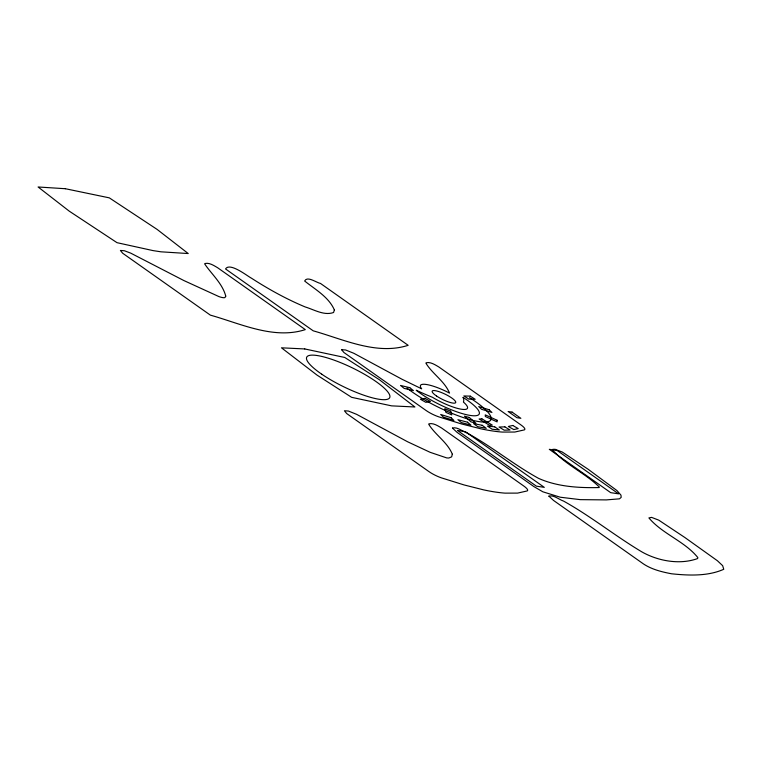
<?xml version="1.0" encoding="UTF-8"?>
<svg xmlns="http://www.w3.org/2000/svg" width="762" height="762" viewBox="0 0 762 762"><rect width="100%" height="100%" fill="white"/><g stroke="black" fill="none" stroke-linecap="round" stroke-linejoin="round"><path stroke-width="1.14" d="M463.086 397.421A73.847 16.612 26 0 1 463.401 402.06A26.127 5.877 26 0 1 461.486 409.242A26.127 5.877 26 0 1 432.511 397.316L432.016 397.116A72.561 16.326 26 0 1 420.957 392.411L416.223 390.249A39.186 8.811 26 0 0 470.24 415.433A39.186 8.811 26 0 0 463.115 397.431M469.506 397.621A52.245 11.754 26 0 1 479.003 421.615A52.245 11.754 26 0 1 406.984 388.039M452.466 428.073L457.124 432.387L533.971 486.642L542.849 491.804L560.289 497.224L580.273 499.643L606.333 499.901L619.458 498.834L621.182 497.367L620.963 495.138L616.963 490.576L588.073 469.211L562.28 452.047L555.146 449.313L552.745 449.342L552.526 449.913C565.633 464.849 585.111 473.116 599.265 486.966L599.17 487.547C578.977 488.042 557.327 486.775 538.534 478.346C513.798 464.763 491.919 446.551 467.144 433.026C462.648 431.559 457.19 426.558 452.466 428.073M548.916 496.148L553.574 500.463L641.575 562.594C650.262 569.09 661.111 571.805 671.589 573.786C688.819 575.596 707.917 576.367 723.757 569.281L722.652 565.671L717.423 560.756L684.847 537.496L658.73 520.132L651.596 517.388L648.891 517.912C662.378 533.981 684.781 541.287 697.849 557.593L697.63 558.546C679.933 565.013 658.168 561.137 641.814 551.859C615.105 535.924 590.798 516.226 563.594 501.101C559.098 499.643 553.641 494.643 548.916 496.148M452.323 454.2L451.647 456.857L448.799 458.019L446.751 457.924L430.139 452.314L407.565 441.75L356.616 414.347L348.415 411.042L344.414 410.766L346.7 413.556L428.844 471.535A13.059 2.934 26 0 0 441.503 477.888L464.068 484.937L483.641 489.871A157.363 35.395 26 0 0 505.044 493.138L517.588 493.109L527.123 490.957A13.059 2.934 26 0 0 523.789 486.023L441.646 428.044C437.902 425.863 433.34 422.71 428.873 423.834L428.692 424.215C435.245 434.959 447.485 442.265 452.323 454.2M334.366 309.915L333.575 312.496C324.183 315.916 314.115 309.639 305.21 306.953C286.417 299.133 268.557 289.208 251.46 278.197C247.66 276.301 229.733 261.918 225.542 268.948L313.22 330.832C343.443 339.29 376.571 355.483 408.165 345.319L320.478 283.435C316.306 282.626 307.219 275.644 304.657 281.016C315.268 289.531 328.727 296.98 334.366 309.915M225.762 296.142L224.971 297.542A11.154 2.505 26 0 1 219.037 296.637L183.823 280.53L130.721 253.136L124.397 250.736L120.396 250.46L122.682 253.251L210.369 315.135C240.582 323.593 273.71 339.785 305.305 329.622L217.627 267.738C213.884 265.557 209.321 262.404 204.854 263.528L204.673 263.909C211.693 274.33 222.456 283.483 225.762 296.142M341.624 349.71L343.91 352.492L426.053 410.47A13.059 2.934 26 0 0 438.702 416.824L461.277 423.882L480.841 428.806A157.363 35.395 26 0 0 502.253 432.073L514.798 432.044L524.332 429.892A13.059 2.934 26 0 0 520.998 424.967L438.855 366.989C435.112 364.808 430.549 361.655 426.082 362.779L425.901 363.16C432.397 373.913 444.694 381.181 449.532 393.097A26.127 5.877 26 0 0 426.444 384.496A26.127 5.877 26 0 0 421.681 388.83L402.098 379.305L353.816 353.282L345.624 349.977L341.624 349.71M512.75 425.472L508.321 426.463L513.788 429.577L518.217 428.587L512.75 425.472M425.015 398.345L420.376 399.212L425.815 402.336L430.444 401.46L425.015 398.345M481.87 418.824L479.108 418.995L489.537 425.291L492.309 425.12L481.87 418.824M504.892 426.863L499.062 427.025L504.206 430.178L510.026 430.016L504.892 426.863M470.211 396.135L463.829 395.954L468.792 399.098L475.183 399.288L470.211 396.135M304.781 348.948L281.473 347.815L316.973 375.066L351.615 397.326L391.601 405.86L414.909 406.984L379.409 379.743L344.767 357.473L304.781 348.948M65.361 188.719L38.1 186.985L69.218 211.131L117.015 242.678L153.048 250.603L160.953 251.812L188.224 253.546L157.105 229.4L109.309 197.853L65.361 188.719M494.7 426.834L487.461 426.091L492.128 429.225L499.367 429.968L494.7 426.834M512.102 412.118L508.14 411.518L516.912 417.7L520.865 418.309L512.102 412.118M465.382 431.663L457.467 430.463L536.381 486.156L544.297 487.366L465.382 431.663M557.222 450.533L549.316 449.323L610.686 492.652L618.601 493.852L557.222 450.533M482.175 425.282L473.631 423.624L477.717 426.663L486.251 428.33L482.175 425.282M409.765 387.668L400.526 385.458L404.193 388.41L413.442 390.62L409.765 387.668M467.535 422.215L457.905 419.691L461.334 422.586L470.954 425.101L467.535 422.215M469.344 417.5L464.429 416.147L470.973 421.853L475.888 423.196L469.344 417.5M489.08 409.737L478.736 406.575L481.584 409.299L491.928 412.461L489.08 409.737M451.142 417.738L440.703 414.48L443.465 417.176L453.904 420.433L451.142 417.738M450.704 411.204L444.827 408.661L445.913 412.394L451.79 414.938L450.704 411.204M497.081 420.243L485.27 414.861L485.318 416.509L497.129 421.891L497.081 420.243M436.512 395.983A13.059 2.934 26 0 0 455.628 402.717A13.059 2.934 26 0 0 439.76 391.906A13.059 2.934 26 0 0 436.512 395.983M321.726 374.18A46.177 10.392 26 0 0 389.392 398.116A46.177 10.392 26 0 0 333.451 359.912A46.177 10.392 26 0 0 321.726 374.18"/></g></svg>
